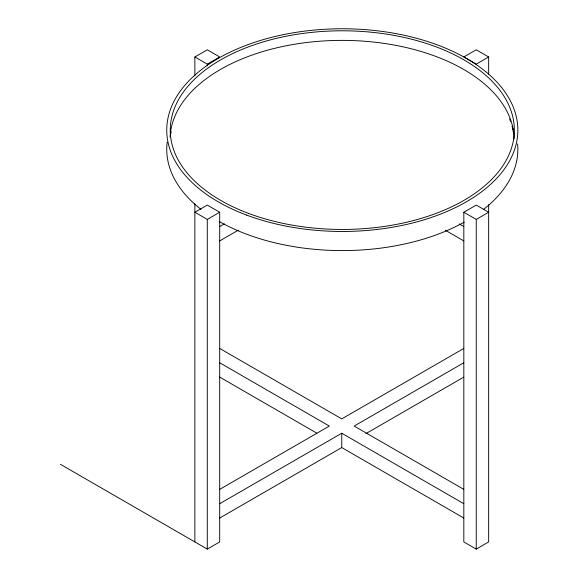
<?xml version="1.0" encoding="UTF-8"?>
<svg xmlns="http://www.w3.org/2000/svg" width="578" height="578" viewBox="0 0 578 578"><rect width="100%" height="100%" fill="white"/><g stroke="black" fill="none" stroke-linecap="round" stroke-linejoin="round"><path stroke-width="0.87" d="M194.865 56.969L207.278 49.802L219.691 56.969L207.278 64.136L194.865 56.969L194.865 75.884M219.691 212.249L207.278 205.082L194.865 212.249L207.278 219.416L219.691 212.249L219.691 541.933L207.278 549.1L60.387 464.293M488.656 56.969L476.243 64.136L463.823 56.969L476.243 49.802L488.656 56.969L488.656 74.085M219.691 226.583L224.358 223.888M219.691 240.918L238.353 230.145M463.823 212.249L476.243 205.082L488.656 212.249L476.243 219.416L463.823 212.249L463.823 541.933L476.243 549.1L488.656 541.933L488.656 204.691M219.719 489.356L329.344 426.065L219.719 362.774M463.823 348.426L341.757 418.898L219.691 348.426M219.691 503.713L341.757 433.233L463.823 503.713M463.802 362.774L354.17 426.065L463.802 489.356M219.691 518.04L341.757 447.567L463.823 518.04M365.838 433.666L463.802 377.109M459.163 223.888L463.823 226.583M445.168 230.145L463.823 240.918M219.719 377.109L316.903 433.218M476.243 219.416L476.243 549.1M341.757 433.233L341.757 447.567M207.278 64.136L207.278 65.935M207.278 219.416L207.278 549.1M194.865 203.796L194.865 541.933M517.613 143.922A175.553 101.352 0 0 1 483.649 209.337M464.257 222.14A175.553 101.352 0 0 1 219.618 221.728M200.956 209.337A175.553 101.352 0 0 1 167.172 142.159M170.915 133.41A172.042 99.322 0 0 1 171.204 131.683M509.586 118.873A172.042 99.322 0 0 1 510.584 121.409M512.448 127.377A172.042 99.322 0 0 1 513.683 133.41M512.007 126.083A172.042 99.322 0 0 1 512.845 129.515M513.185 131.242A172.042 99.322 0 0 1 513.474 132.969M170.105 137.109A172.042 99.322 0 0 1 343.592 40.388A172.042 99.322 0 0 1 514.117 138.843M248.605 213.419A172.042 99.322 0 0 0 514.102 135.317A172.042 99.322 0 0 0 264.197 41.616A172.042 99.322 0 0 0 248.605 213.419M246.69 215.117A175.553 101.352 0 0 0 517.613 135.418A175.553 101.352 0 0 0 262.6 39.81A175.553 101.352 0 0 0 246.69 215.117"/></g></svg>
